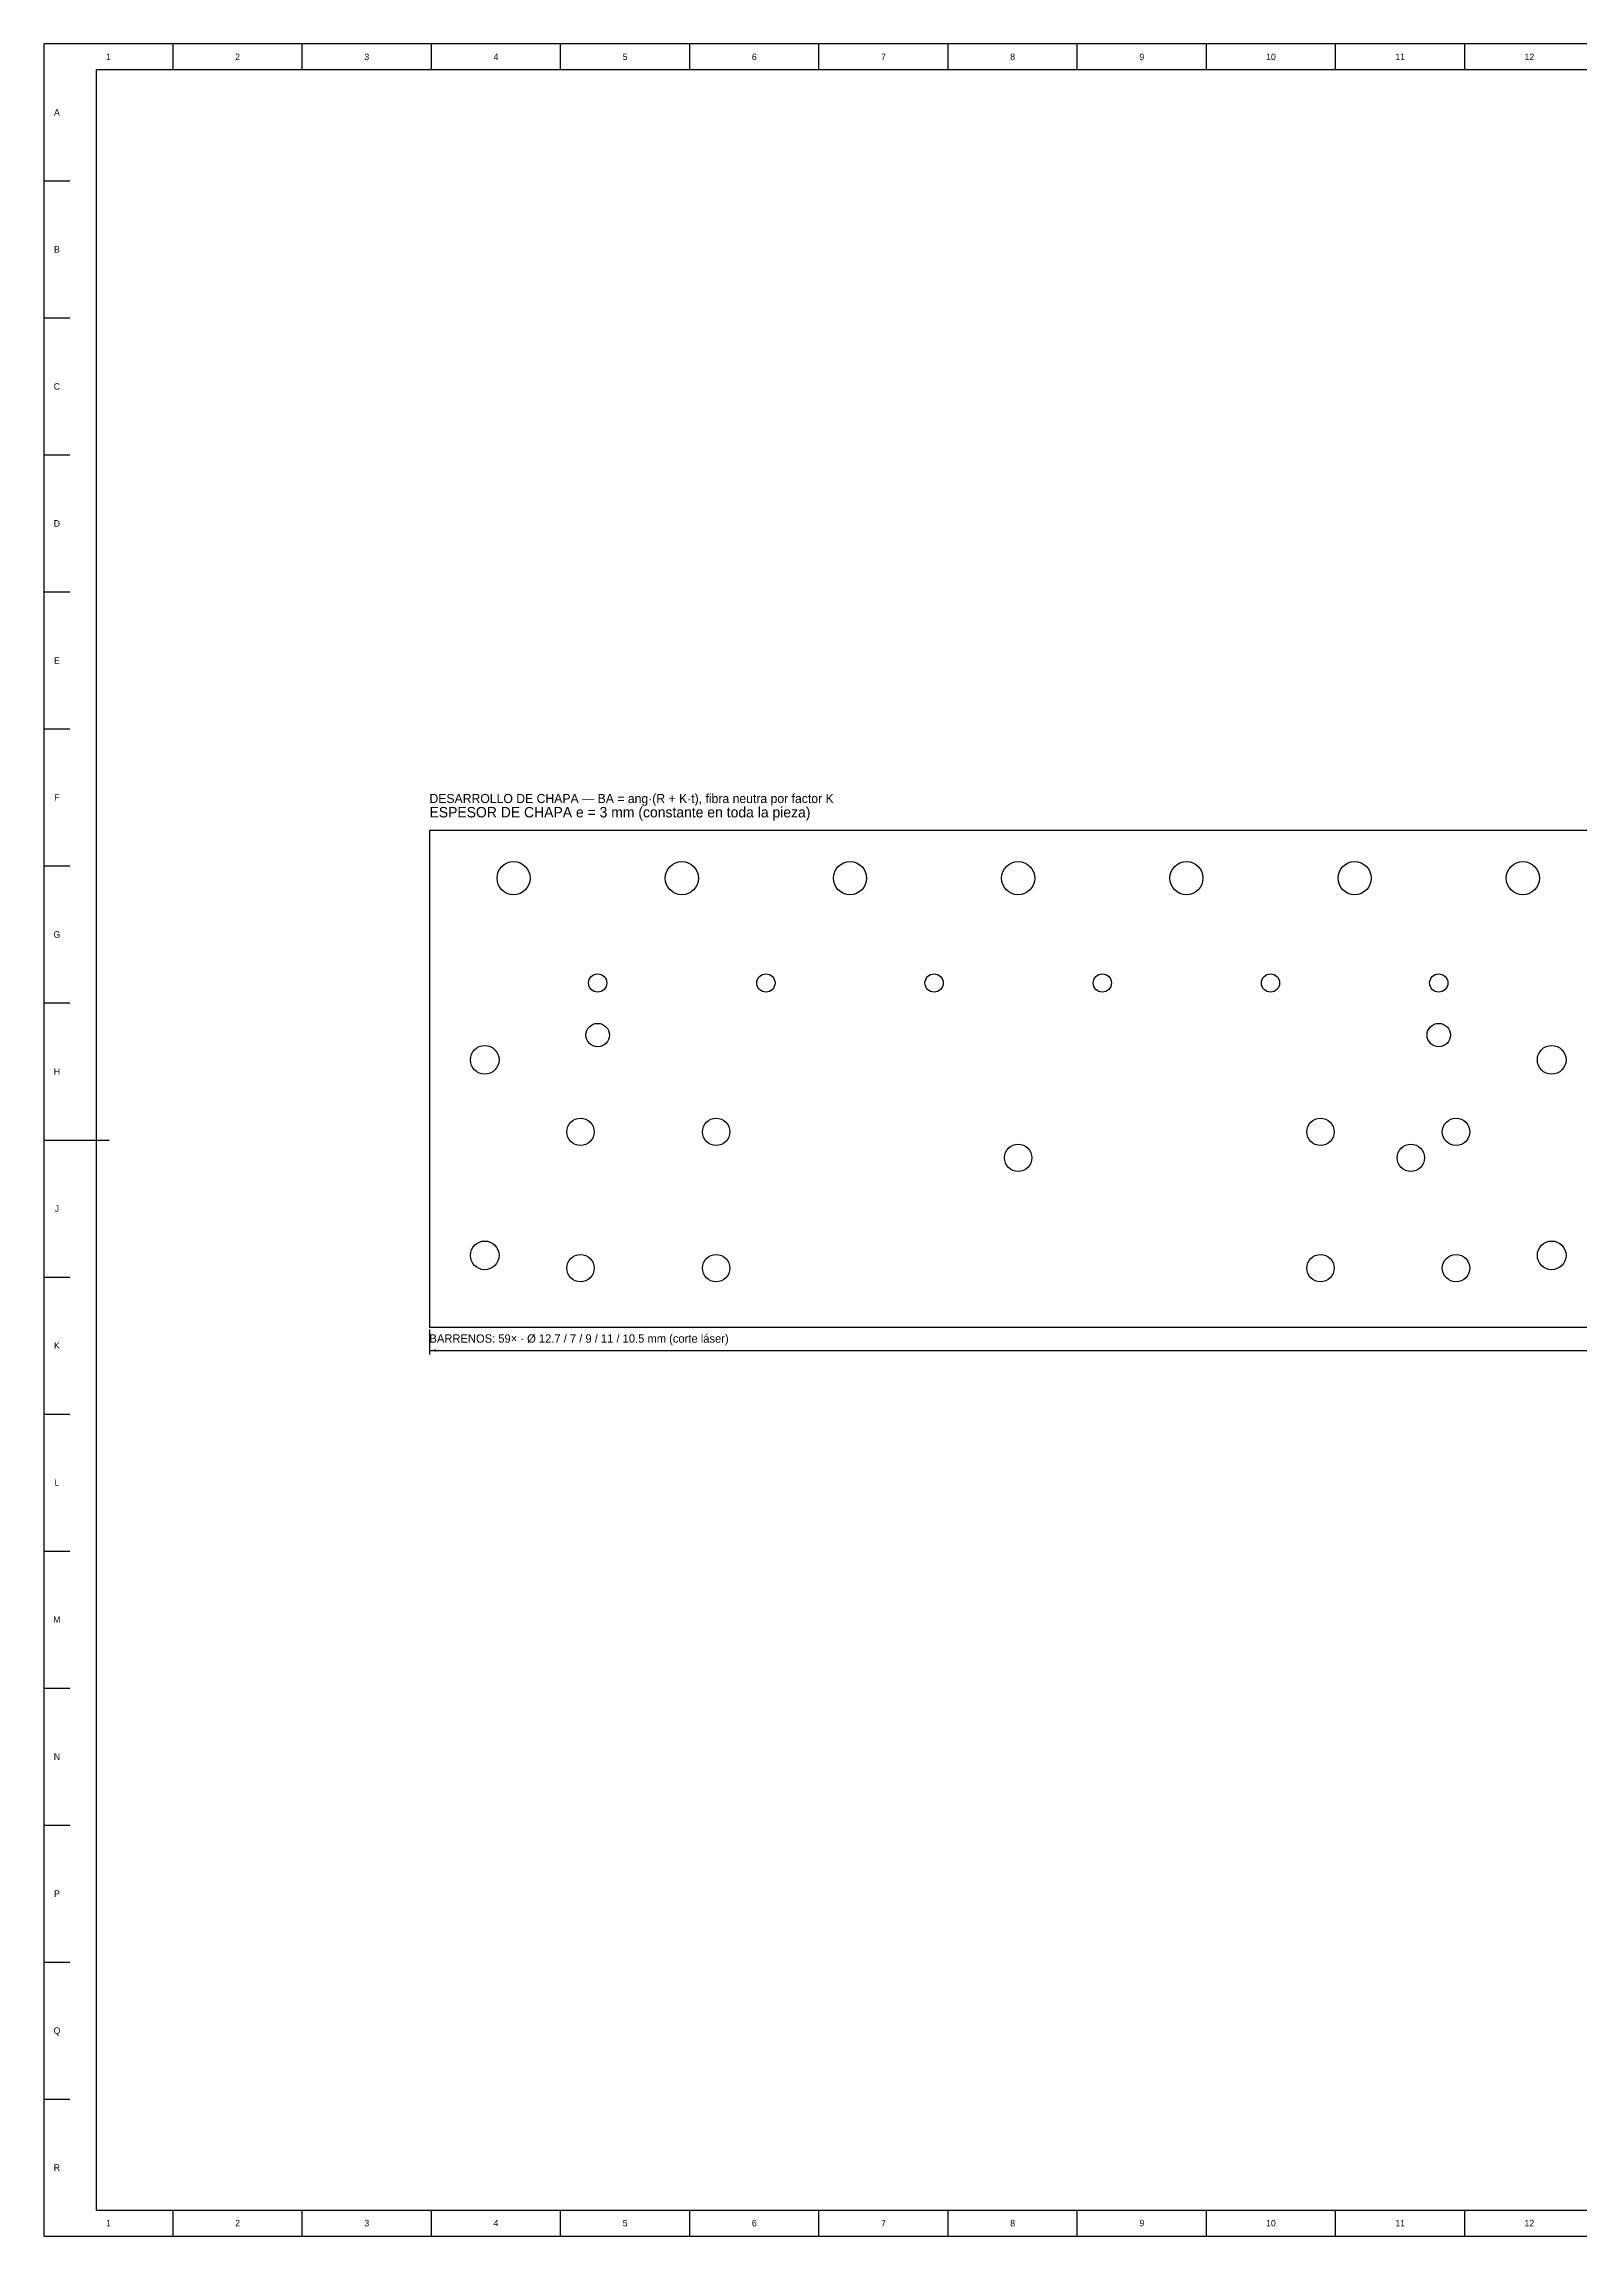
# Model space of a CAD drawing. Extents: x 0 to 1189, y 0 to 841.
# Drawn here: x 0 to 589, y 0 to 841 of the extents above; entities that cross this region are included whole.
import ezdxf
from ezdxf.enums import TextEntityAlignment as Align

# ---------------------------------------------------------------- set-up
doc = ezdxf.new("R2010")
doc.units = 0
for name, color, linetype in [('COTAS', 7, 'CONTINUOUS'), ('FINA', 7, 'CONTINUOUS'), ('NORMA', 7, 'CONTINUOUS'), ('TEXTO', 7, 'CONTINUOUS'), ('VISIBLE', 7, 'CONTINUOUS')]:
    doc.layers.add(name, color=color, linetype=linetype)

msp = doc.modelspace()

# ---------------------------------------------------------------- linework, layer by layer
at = {"layer": 'COTAS'}
for p, q in [((147.895, 347.75), (147.895, 338.25)), ((147.895, 339.75), (1051.105, 339.75))]:
    msp.add_line(p, q, dxfattribs=at)
msp.add_solid([(147.895, 339.75), (150.395, 340.2), (150.395, 339.3)], dxfattribs=at)
at = {"layer": 'FINA'}
for p, q in [((1189, 841), (0, 841)), ((0, 841), (0, 0)), ((49.5417, 831), (49.5417, 841)), ((99.0833, 831), (99.0833, 841)), ((148.625, 831), (148.625, 841)), ((198.1667, 831), (198.1667, 841)), ((247.7083, 831), (247.7083, 841)), ((297.25, 831), (297.25, 841)), ((346.7917, 831), (346.7917, 841)), ((396.3333, 831), (396.3333, 841)), ((445.875, 831), (445.875, 841)), ((495.4167, 831), (495.4167, 841)), ((544.9583, 831), (544.9583, 841)), ((0, 788.4375), (10, 788.4375)), ((0, 735.875), (10, 735.875)), ((0, 683.3125), (10, 683.3125)), ((0, 630.75), (10, 630.75)), ((0, 578.1875), (10, 578.1875)), ((0, 525.625), (10, 525.625)), ((0, 473.0625), (10, 473.0625)), ((0, 420.5), (10, 420.5)), ((0, 367.9375), (10, 367.9375)), ((0, 315.375), (10, 315.375)), ((0, 262.8125), (10, 262.8125)), ((0, 210.25), (10, 210.25)), ((0, 157.6875), (10, 157.6875)), ((0, 105.125), (10, 105.125)), ((0, 52.5625), (10, 52.5625)), ((49.5417, 0), (49.5417, 10)), ((99.0833, 0), (99.0833, 10)), ((148.625, 0), (148.625, 10)), ((198.1667, 0), (198.1667, 10)), ((247.7083, 0), (247.7083, 10)), ((297.25, 0), (297.25, 10)), ((346.7917, 0), (346.7917, 10)), ((396.3333, 0), (396.3333, 10)), ((445.875, 0), (445.875, 10)), ((495.4167, 0), (495.4167, 10)), ((544.9583, 0), (544.9583, 10)), ((0, 0), (1189, 0))]:
    msp.add_line(p, q, dxfattribs=at)
at = {"layer": 'NORMA'}
for p, q in [((1179, 831), (20, 831)), ((20, 831), (20, 10)), ((0, 420.5), (25, 420.5)), ((20, 10), (1179, 10))]:
    msp.add_line(p, q, dxfattribs=at)
at = {"layer": 'VISIBLE'}
for p, q in [((1051.105, 539.25), (147.895, 539.25)), ((147.895, 539.25), (147.895, 348.75)), ((147.895, 348.75), (1051.105, 348.75))]:
    msp.add_line(p, q, dxfattribs=at)
for centre, radius in [((180.155, 520.95), 6.35), ((244.665, 520.95), 6.35), ((309.185, 520.95), 6.35), ((373.695, 520.95), 6.35), ((438.215, 520.95), 6.35), ((502.725, 520.95), 6.35), ((567.245, 520.95), 6.35), ((212.405, 480.75), 3.5), ((276.925, 480.75), 3.5), ((341.435, 480.75), 3.5), ((405.955, 480.75), 3.5), ((470.465, 480.75), 3.5), ((534.985, 480.75), 3.5), ((212.405, 460.75), 4.5), ((534.985, 460.75), 4.5), ((169.095, 451.25), 5.5), ((578.295, 451.25), 5.5), ((205.845, 423.65), 5.25), ((257.845, 423.65), 5.25), ((489.605, 423.65), 5.25), ((541.605, 423.65), 5.25), ((373.695, 413.65), 5.25), ((524.265, 413.65), 5.25), ((169.095, 376.25), 5.5), ((578.295, 376.25), 5.5), ((205.845, 371.35), 5.25), ((257.845, 371.35), 5.25), ((489.605, 371.35), 5.25), ((541.605, 371.35), 5.25)]:
    msp.add_circle(centre, radius, dxfattribs=at)

# ---------------------------------------------------------------- texts
at = {"layer": 'TEXTO'}
for s, p in [('1', (24.7708, 836)), ('2', (74.3125, 836)), ('3', (123.8542, 836)), ('4', (173.3958, 836)), ('5', (222.9375, 836)), ('6', (272.4792, 836)), ('7', (322.0208, 836)), ('8', (371.5625, 836)), ('9', (421.1042, 836)), ('10', (470.6458, 836)), ('11', (520.1875, 836)), ('12', (569.7292, 836)), ('A', (5, 814.7188)), ('B', (5, 762.1563)), ('C', (5, 709.5938)), ('D', (5, 657.0313)), ('E', (5, 604.4688)), ('F', (5, 551.9063)), ('G', (5, 499.3438)), ('H', (5, 446.7813)), ('J', (5, 394.2188)), ('K', (5, 341.6563)), ('L', (5, 289.0938)), ('M', (5, 236.5313)), ('N', (5, 183.9688)), ('P', (5, 131.4063)), ('Q', (5, 78.8438)), ('R', (5, 26.2813)), ('1', (24.7708, 5)), ('2', (74.3125, 5)), ('3', (123.8542, 5)), ('4', (173.3958, 5)), ('5', (222.9375, 5)), ('6', (272.4792, 5)), ('7', (322.0208, 5)), ('8', (371.5625, 5)), ('9', (421.1042, 5)), ('10', (470.6458, 5)), ('11', (520.1875, 5)), ('12', (569.7292, 5))]:
    msp.add_text(s, height=2.5, dxfattribs=at).set_placement(p, align=Align.MIDDLE_CENTER)
for s, height, p in [('DESARROLLO DE CHAPA — BA = ang·(R + K·t), fibra neutra por factor K', 3.5, (147.895, 549.75)), ('ESPESOR DE CHAPA e = 3 mm (constante en toda la pieza)', 4, (147.895, 544.25)), ('BARRENOS: 59× · Ø 12.7 / 7 / 9 / 11 / 10.5 mm (corte láser)', 3.2, (147.895, 342.75))]:
    msp.add_text(s, height=height, dxfattribs=at).set_placement(p)

doc.saveas('drawing.dxf')
